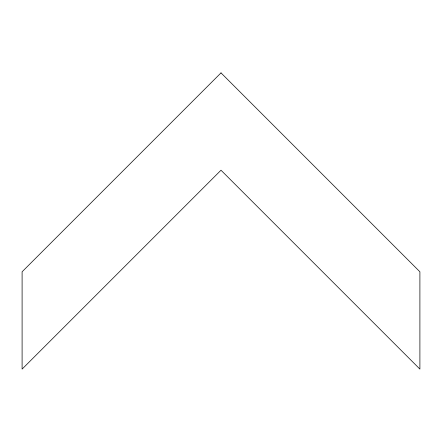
<?xml version="1.0" encoding="UTF-8"?>
<svg xmlns="http://www.w3.org/2000/svg" width="442" height="442" viewBox="0 0 442 442"><rect width="100%" height="100%" fill="white"/><g stroke="black" fill="none" stroke-linecap="round" stroke-linejoin="round"><path stroke-width="0.66" d="M221 72.886L22.1 271.786L22.1 369.114L221 170.214L419.9 369.114L419.9 271.786L221 72.886"/></g></svg>
